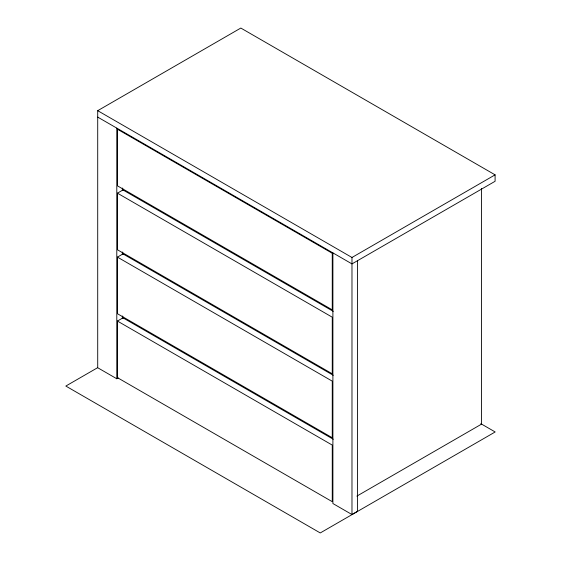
<?xml version="1.0" encoding="UTF-8"?>
<svg xmlns="http://www.w3.org/2000/svg" width="561" height="561" viewBox="0 0 561 561"><rect width="100%" height="100%" fill="white"/><g stroke="black" fill="none" stroke-linecap="round" stroke-linejoin="round"><path stroke-width="0.84" d="M118.182 377.953L116.793 378.759L97.712 367.743L97.712 110.678L240.823 28.05L495.097 174.85L495.097 181.28L351.978 263.901L97.712 117.102M117.431 193.166L332.259 317.196L332.259 373.801L117.431 249.764L117.431 193.166L122.992 189.955L333.269 311.355M117.431 257.113L332.259 381.143L332.259 437.741L117.431 313.711L117.431 257.113L122.992 253.902L333.269 375.302M117.431 321.06L332.259 445.09L332.259 501.688L117.431 377.658L117.431 321.06L122.992 317.842L333.269 439.249M97.628 367.693L65.826 386.059L320.254 532.95L495.174 431.963L480.784 423.653M97.712 110.678L351.978 257.478L495.097 174.85M356.873 496.106L481.576 424.109L481.576 188.37M332.897 252.885L332.897 503.526L351.978 514.542L357.546 511.33L357.546 260.69M351.978 257.478L351.978 514.542M122.992 188.938L122.992 190.635M122.992 252.885L122.992 254.575M122.992 316.825L122.992 318.522M122.354 188.005L122.354 190.635M122.354 251.98L122.354 254.61M122.354 315.955L122.354 318.585M116.793 128.118L116.793 378.759M332.259 253.256L117.431 129.219L117.431 185.824L332.259 309.854L332.259 253.256"/></g></svg>
